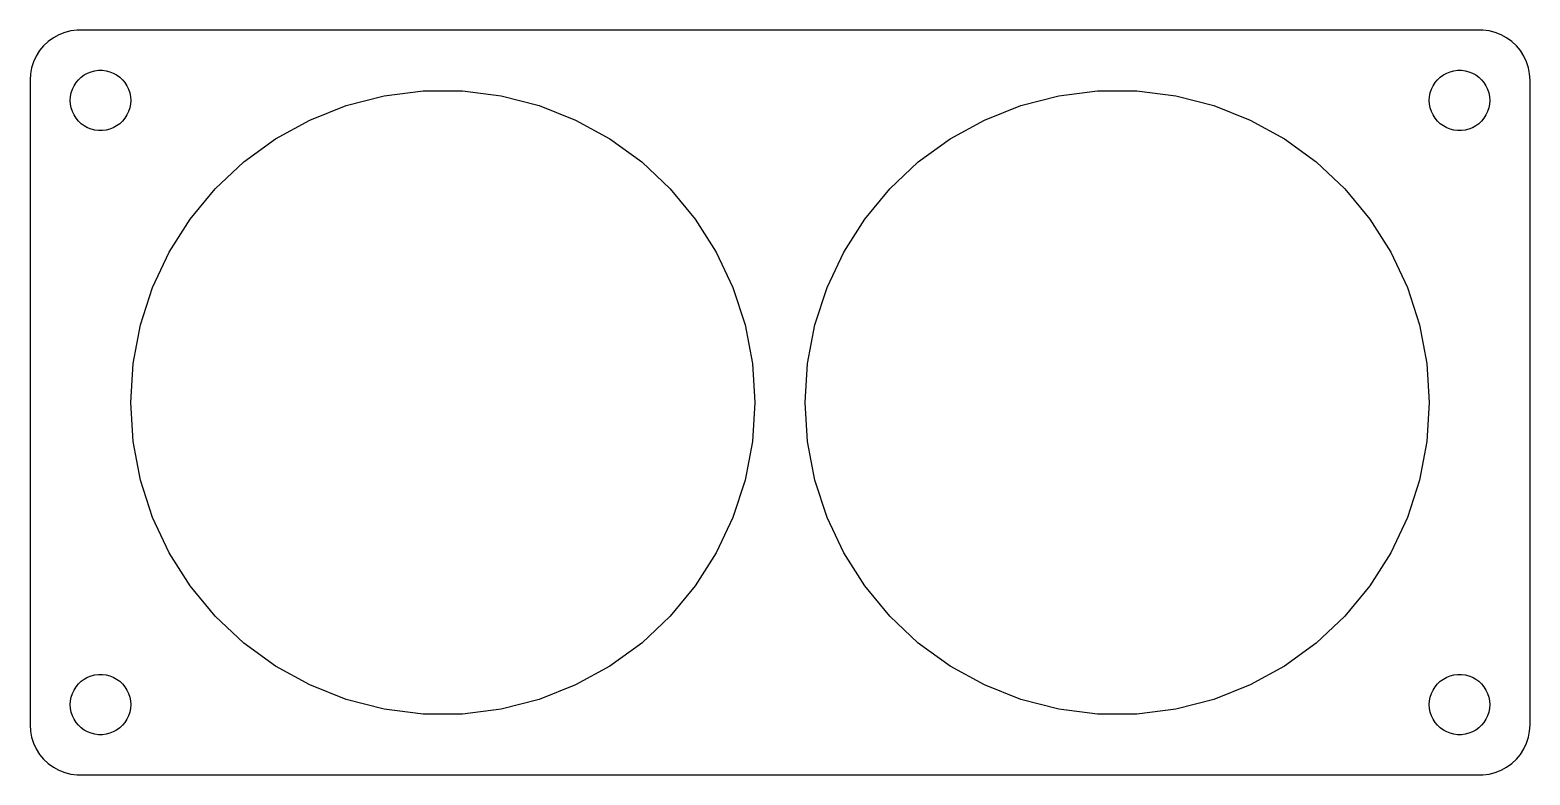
# Model space of a CAD drawing. Header units: metres. Extents: x -74 to 74, y -37 to 37.
import ezdxf

# ---------------------------------------------------------------- set-up
doc = ezdxf.new("R2010")
doc.units = ezdxf.units.M

msp = doc.modelspace()

# ---------------------------------------------------------------- linework, layer by layer
for p, q in [((-72.6871, 35.8526), (-73.1448, 35.4227)), ((-72.1791, 36.2216), (-72.6871, 35.8526)), ((-71.6289, 36.5241), (-72.1791, 36.2216)), ((-71.0451, 36.7553), (-71.6289, 36.5241)), ((-70.4369, 36.9114), (-71.0451, 36.7553)), ((-69.8139, 36.9901), (-70.4369, 36.9114)), ((69.8139, 36.9901), (-69.8139, 36.9901)), ((70.4369, 36.9114), (69.8139, 36.9901)), ((71.0451, 36.7553), (70.4369, 36.9114)), ((71.6289, 36.5241), (71.0451, 36.7553)), ((72.1791, 36.2216), (71.6289, 36.5241)), ((72.6871, 35.8526), (72.1791, 36.2216)), ((73.1448, 35.4227), (72.6871, 35.8526)), ((-73.8815, 34.4088), (-74.1489, 33.8406)), ((-73.5451, 34.9389), (-73.8815, 34.4088)), ((-73.1448, 35.4227), (-73.5451, 34.9389)), ((73.5451, 34.9389), (73.1448, 35.4227)), ((73.8815, 34.4088), (73.5451, 34.9389)), ((74.1489, 33.8406), (73.8815, 34.4088)), ((-74.3429, 33.2434), (-74.4606, 32.6267)), ((-74.1489, 33.8406), (-74.3429, 33.2434)), ((-68.7773, 32.7145), (-68.427, 32.8532)), ((-68.427, 32.8532), (-68.0621, 32.9469)), ((-68.0621, 32.9469), (-67.6884, 32.9941)), ((-67.6884, 32.9941), (-67.3116, 32.9941)), ((-67.3116, 32.9941), (-66.9379, 32.9469)), ((-66.9379, 32.9469), (-66.573, 32.8532)), ((-66.573, 32.8532), (-66.2227, 32.7145)), ((66.2227, 32.7145), (66.573, 32.8532)), ((66.573, 32.8532), (66.9379, 32.9469)), ((66.9379, 32.9469), (67.3116, 32.9941)), ((67.3116, 32.9941), (67.6884, 32.9941)), ((67.6884, 32.9941), (68.0621, 32.9469)), ((68.0621, 32.9469), (68.427, 32.8532)), ((68.427, 32.8532), (68.7773, 32.7145)), ((74.3429, 33.2434), (74.1489, 33.8406)), ((74.4606, 32.6267), (74.3429, 33.2434)), ((-74.4606, 32.6267), (-74.5, 32)), ((-74.5, 32), (-74.5, -32)), ((-70.2893, 31.1044), (-70.1289, 31.4453)), ((-70.1289, 31.4453), (-69.927, 31.7634)), ((-69.927, 31.7634), (-69.6869, 32.0536)), ((-69.6869, 32.0536), (-69.4123, 32.3115)), ((-69.4123, 32.3115), (-69.1075, 32.533)), ((-69.1075, 32.533), (-68.7773, 32.7145)), ((-66.2227, 32.7145), (-65.8925, 32.533)), ((-65.8925, 32.533), (-65.5877, 32.3115)), ((-65.5877, 32.3115), (-65.3131, 32.0536)), ((-65.3131, 32.0536), (-65.073, 31.7634)), ((-65.073, 31.7634), (-64.8711, 31.4453)), ((-64.8711, 31.4453), (-64.7107, 31.1044)), ((64.7107, 31.1044), (64.8711, 31.4453)), ((64.8711, 31.4453), (65.073, 31.7634)), ((65.073, 31.7634), (65.3131, 32.0536)), ((65.3131, 32.0536), (65.5877, 32.3115)), ((65.5877, 32.3115), (65.8925, 32.533)), ((65.8925, 32.533), (66.2227, 32.7145)), ((68.7773, 32.7145), (69.1075, 32.533)), ((69.1075, 32.533), (69.4123, 32.3115)), ((69.4123, 32.3115), (69.6869, 32.0536)), ((69.6869, 32.0536), (69.927, 31.7634)), ((69.927, 31.7634), (70.1289, 31.4453)), ((70.1289, 31.4453), (70.2893, 31.1044)), ((74.5, 32), (74.4606, 32.6267)), ((74.5, -32), (74.5, 32)), ((-70.5, 30), (-70.4763, 30.376)), ((-70.4763, 29.624), (-70.5, 30)), ((-70.4763, 30.376), (-70.4057, 30.7461)), ((-70.4057, 30.7461), (-70.2893, 31.1044)), ((-64.7107, 31.1044), (-64.5943, 30.7461)), ((-64.5943, 30.7461), (-64.5237, 30.376)), ((-64.5237, 30.376), (-64.5, 30)), ((-64.5, 30), (-64.5237, 29.624)), ((-43.0795, 29.4827), (-39.3088, 30.4509)), ((-39.3088, 30.4509), (-35.4465, 30.9388)), ((-35.4465, 30.9388), (-31.5535, 30.9388)), ((-31.5535, 30.9388), (-27.6912, 30.4509)), ((-27.6912, 30.4509), (-23.9205, 29.4827)), ((23.9205, 29.4827), (27.6912, 30.4509)), ((27.6912, 30.4509), (31.5535, 30.9388)), ((31.5535, 30.9388), (35.4465, 30.9388)), ((35.4465, 30.9388), (39.3088, 30.4509)), ((39.3088, 30.4509), (43.0795, 29.4827)), ((64.5, 30), (64.5237, 30.376)), ((64.5237, 29.624), (64.5, 30)), ((64.5237, 30.376), (64.5943, 30.7461)), ((64.5943, 30.7461), (64.7107, 31.1044)), ((70.2893, 31.1044), (70.4057, 30.7461)), ((70.4057, 30.7461), (70.4763, 30.376)), ((70.4763, 30.376), (70.5, 30)), ((70.5, 30), (70.4763, 29.624)), ((-70.4057, 29.2539), (-70.4763, 29.624)), ((-70.2893, 28.8956), (-70.4057, 29.2539)), ((-70.1289, 28.5547), (-70.2893, 28.8956)), ((-69.927, 28.2366), (-70.1289, 28.5547)), ((-64.8711, 28.5547), (-65.073, 28.2366)), ((-64.7107, 28.8956), (-64.8711, 28.5547)), ((-64.5943, 29.2539), (-64.7107, 28.8956)), ((-64.5237, 29.624), (-64.5943, 29.2539)), ((-46.6992, 28.0496), (-43.0795, 29.4827)), ((-23.9205, 29.4827), (-20.3008, 28.0496)), ((20.3008, 28.0496), (23.9205, 29.4827)), ((43.0795, 29.4827), (46.6992, 28.0496)), ((64.5943, 29.2539), (64.5237, 29.624)), ((64.7107, 28.8956), (64.5943, 29.2539)), ((64.8711, 28.5547), (64.7107, 28.8956)), ((65.073, 28.2366), (64.8711, 28.5547)), ((70.1289, 28.5547), (69.927, 28.2366)), ((70.2893, 28.8956), (70.1289, 28.5547)), ((70.4057, 29.2539), (70.2893, 28.8956)), ((70.4763, 29.624), (70.4057, 29.2539)), ((-69.6869, 27.9464), (-69.927, 28.2366)), ((-69.4123, 27.6884), (-69.6869, 27.9464)), ((-69.1075, 27.467), (-69.4123, 27.6884)), ((-68.7773, 27.2855), (-69.1075, 27.467)), ((-68.427, 27.1468), (-68.7773, 27.2855)), ((-68.0621, 27.0531), (-68.427, 27.1468)), ((-67.6884, 27.0059), (-68.0621, 27.0531)), ((-67.3116, 27.0059), (-67.6884, 27.0059)), ((-66.9379, 27.0531), (-67.3116, 27.0059)), ((-66.573, 27.1468), (-66.9379, 27.0531)), ((-66.2227, 27.2855), (-66.573, 27.1468)), ((-65.8925, 27.467), (-66.2227, 27.2855)), ((-65.5877, 27.6884), (-65.8925, 27.467)), ((-65.3131, 27.9464), (-65.5877, 27.6884)), ((-65.073, 28.2366), (-65.3131, 27.9464)), ((-50.1106, 26.1742), (-46.6992, 28.0496)), ((-20.3008, 28.0496), (-16.8894, 26.1742)), ((16.8894, 26.1742), (20.3008, 28.0496)), ((46.6992, 28.0496), (50.1106, 26.1742)), ((65.3131, 27.9464), (65.073, 28.2366)), ((65.5877, 27.6884), (65.3131, 27.9464)), ((65.8925, 27.467), (65.5877, 27.6884)), ((66.2227, 27.2855), (65.8925, 27.467)), ((66.573, 27.1468), (66.2227, 27.2855)), ((66.9379, 27.0531), (66.573, 27.1468)), ((67.3116, 27.0059), (66.9379, 27.0531)), ((67.6884, 27.0059), (67.3116, 27.0059)), ((68.0621, 27.0531), (67.6884, 27.0059)), ((68.427, 27.1468), (68.0621, 27.0531)), ((68.7773, 27.2855), (68.427, 27.1468)), ((69.1075, 27.467), (68.7773, 27.2855)), ((69.4123, 27.6884), (69.1075, 27.467)), ((69.6869, 27.9464), (69.4123, 27.6884)), ((69.927, 28.2366), (69.6869, 27.9464)), ((-53.2601, 23.8859), (-50.1106, 26.1742)), ((-16.8894, 26.1742), (-13.7399, 23.8859)), ((13.7399, 23.8859), (16.8894, 26.1742)), ((50.1106, 26.1742), (53.2601, 23.8859)), ((-56.098, 21.2209), (-53.2601, 23.8859)), ((-13.7399, 23.8859), (-10.902, 21.2209)), ((10.902, 21.2209), (13.7399, 23.8859)), ((53.2601, 23.8859), (56.098, 21.2209)), ((-58.5795, 18.2213), (-56.098, 21.2209)), ((-10.902, 21.2209), (-8.42047, 18.2213)), ((8.42047, 18.2213), (10.902, 21.2209)), ((56.098, 21.2209), (58.5795, 18.2213)), ((-60.6655, 14.9344), (-58.5795, 18.2213)), ((-8.42047, 18.2213), (-6.33449, 14.9344)), ((6.33449, 14.9344), (8.42047, 18.2213)), ((58.5795, 18.2213), (60.6655, 14.9344)), ((-62.3231, 11.4118), (-60.6655, 14.9344)), ((-6.33449, 14.9344), (-4.67693, 11.4118)), ((4.67693, 11.4118), (6.33449, 14.9344)), ((60.6655, 14.9344), (62.3231, 11.4118)), ((-63.5261, 7.70938), (-62.3231, 11.4118)), ((-4.67693, 11.4118), (-3.47391, 7.70938)), ((3.47391, 7.70938), (4.67693, 11.4118)), ((62.3231, 11.4118), (63.5261, 7.70938)), ((-64.2556, 3.88533), (-63.5261, 7.70938)), ((-3.47391, 7.70938), (-2.74443, 3.88533)), ((2.74443, 3.88533), (3.47391, 7.70938)), ((63.5261, 7.70938), (64.2556, 3.88533)), ((-64.5, 0), (-64.2556, 3.88533)), ((-2.74443, 3.88533), (-2.5, 0)), ((2.5, 0), (2.74443, 3.88533)), ((64.2556, 3.88533), (64.5, 0)), ((-64.2556, -3.88533), (-64.5, 0)), ((-2.5, 0), (-2.74443, -3.88533)), ((2.74443, -3.88533), (2.5, 0)), ((64.5, 0), (64.2556, -3.88533)), ((-63.5261, -7.70938), (-64.2556, -3.88533)), ((-2.74443, -3.88533), (-3.47391, -7.70938)), ((3.47391, -7.70938), (2.74443, -3.88533)), ((64.2556, -3.88533), (63.5261, -7.70938)), ((-62.3231, -11.4118), (-63.5261, -7.70938)), ((-3.47391, -7.70938), (-4.67693, -11.4118)), ((4.67693, -11.4118), (3.47391, -7.70938)), ((63.5261, -7.70938), (62.3231, -11.4118)), ((-60.6655, -14.9344), (-62.3231, -11.4118)), ((-4.67693, -11.4118), (-6.33449, -14.9344)), ((6.33449, -14.9344), (4.67693, -11.4118)), ((62.3231, -11.4118), (60.6655, -14.9344)), ((-58.5795, -18.2213), (-60.6655, -14.9344)), ((-6.33449, -14.9344), (-8.42047, -18.2213)), ((8.42047, -18.2213), (6.33449, -14.9344)), ((60.6655, -14.9344), (58.5795, -18.2213)), ((-56.098, -21.2209), (-58.5795, -18.2213)), ((-8.42047, -18.2213), (-10.902, -21.2209)), ((10.902, -21.2209), (8.42047, -18.2213)), ((58.5795, -18.2213), (56.098, -21.2209)), ((-53.2601, -23.8859), (-56.098, -21.2209)), ((-10.902, -21.2209), (-13.7399, -23.8859)), ((13.7399, -23.8859), (10.902, -21.2209)), ((56.098, -21.2209), (53.2601, -23.8859)), ((-50.1106, -26.1742), (-53.2601, -23.8859)), ((-13.7399, -23.8859), (-16.8894, -26.1742)), ((16.8894, -26.1742), (13.7399, -23.8859)), ((53.2601, -23.8859), (50.1106, -26.1742)), ((-46.6992, -28.0496), (-50.1106, -26.1742)), ((-16.8894, -26.1742), (-20.3008, -28.0496)), ((20.3008, -28.0496), (16.8894, -26.1742)), ((50.1106, -26.1742), (46.6992, -28.0496)), ((-70.1289, -28.5547), (-69.927, -28.2366)), ((-69.927, -28.2366), (-69.6869, -27.9464)), ((-69.6869, -27.9464), (-69.4123, -27.6884)), ((-69.4123, -27.6884), (-69.1075, -27.467)), ((-69.1075, -27.467), (-68.7773, -27.2855)), ((-68.7773, -27.2855), (-68.427, -27.1468)), ((-68.427, -27.1468), (-68.0621, -27.0531)), ((-68.0621, -27.0531), (-67.6884, -27.0059)), ((-67.6884, -27.0059), (-67.3116, -27.0059)), ((-67.3116, -27.0059), (-66.9379, -27.0531)), ((-66.9379, -27.0531), (-66.573, -27.1468)), ((-66.573, -27.1468), (-66.2227, -27.2855)), ((-66.2227, -27.2855), (-65.8925, -27.467)), ((-65.8925, -27.467), (-65.5877, -27.6884)), ((-65.5877, -27.6884), (-65.3131, -27.9464)), ((-65.3131, -27.9464), (-65.073, -28.2366)), ((-65.073, -28.2366), (-64.8711, -28.5547)), ((-43.0795, -29.4827), (-46.6992, -28.0496)), ((-20.3008, -28.0496), (-23.9205, -29.4827)), ((23.9205, -29.4827), (20.3008, -28.0496)), ((46.6992, -28.0496), (43.0795, -29.4827)), ((64.8711, -28.5547), (65.073, -28.2366)), ((65.073, -28.2366), (65.3131, -27.9464)), ((65.3131, -27.9464), (65.5877, -27.6884)), ((65.5877, -27.6884), (65.8925, -27.467)), ((65.8925, -27.467), (66.2227, -27.2855)), ((66.2227, -27.2855), (66.573, -27.1468)), ((66.573, -27.1468), (66.9379, -27.0531)), ((66.9379, -27.0531), (67.3116, -27.0059)), ((67.3116, -27.0059), (67.6884, -27.0059)), ((67.6884, -27.0059), (68.0621, -27.0531)), ((68.0621, -27.0531), (68.427, -27.1468)), ((68.427, -27.1468), (68.7773, -27.2855)), ((68.7773, -27.2855), (69.1075, -27.467)), ((69.1075, -27.467), (69.4123, -27.6884)), ((69.4123, -27.6884), (69.6869, -27.9464)), ((69.6869, -27.9464), (69.927, -28.2366)), ((69.927, -28.2366), (70.1289, -28.5547)), ((-70.5, -30), (-70.4763, -29.624)), ((-70.4763, -29.624), (-70.4057, -29.2539)), ((-70.4057, -29.2539), (-70.2893, -28.8956)), ((-70.2893, -28.8956), (-70.1289, -28.5547)), ((-64.8711, -28.5547), (-64.7107, -28.8956)), ((-64.7107, -28.8956), (-64.5943, -29.2539)), ((-64.5943, -29.2539), (-64.5237, -29.624)), ((-64.5237, -29.624), (-64.5, -30)), ((-39.3088, -30.4509), (-43.0795, -29.4827)), ((-23.9205, -29.4827), (-27.6912, -30.4509)), ((27.6912, -30.4509), (23.9205, -29.4827)), ((43.0795, -29.4827), (39.3088, -30.4509)), ((64.5, -30), (64.5237, -29.624)), ((64.5237, -29.624), (64.5943, -29.2539)), ((64.5943, -29.2539), (64.7107, -28.8956)), ((64.7107, -28.8956), (64.8711, -28.5547)), ((70.1289, -28.5547), (70.2893, -28.8956)), ((70.2893, -28.8956), (70.4057, -29.2539)), ((70.4057, -29.2539), (70.4763, -29.624)), ((70.4763, -29.624), (70.5, -30)), ((-70.4763, -30.376), (-70.5, -30)), ((-70.4057, -30.7461), (-70.4763, -30.376)), ((-70.2893, -31.1044), (-70.4057, -30.7461)), ((-70.1289, -31.4453), (-70.2893, -31.1044)), ((-64.7107, -31.1044), (-64.8711, -31.4453)), ((-64.5943, -30.7461), (-64.7107, -31.1044)), ((-64.5237, -30.376), (-64.5943, -30.7461)), ((-64.5, -30), (-64.5237, -30.376)), ((-35.4465, -30.9388), (-39.3088, -30.4509)), ((-31.5535, -30.9388), (-35.4465, -30.9388)), ((-27.6912, -30.4509), (-31.5535, -30.9388)), ((31.5535, -30.9388), (27.6912, -30.4509)), ((35.4465, -30.9388), (31.5535, -30.9388)), ((39.3088, -30.4509), (35.4465, -30.9388)), ((64.5237, -30.376), (64.5, -30)), ((64.5943, -30.7461), (64.5237, -30.376)), ((64.7107, -31.1044), (64.5943, -30.7461)), ((64.8711, -31.4453), (64.7107, -31.1044)), ((70.2893, -31.1044), (70.1289, -31.4453)), ((70.4057, -30.7461), (70.2893, -31.1044)), ((70.4763, -30.376), (70.4057, -30.7461)), ((70.5, -30), (70.4763, -30.376)), ((-74.5, -32), (-74.4606, -32.6267)), ((-74.4606, -32.6267), (-74.3429, -33.2434)), ((-69.927, -31.7634), (-70.1289, -31.4453)), ((-69.6869, -32.0536), (-69.927, -31.7634)), ((-69.4123, -32.3115), (-69.6869, -32.0536)), ((-69.1075, -32.533), (-69.4123, -32.3115)), ((-68.7773, -32.7145), (-69.1075, -32.533)), ((-68.427, -32.8532), (-68.7773, -32.7145)), ((-66.2227, -32.7145), (-66.573, -32.8532)), ((-65.8925, -32.533), (-66.2227, -32.7145)), ((-65.5877, -32.3115), (-65.8925, -32.533)), ((-65.3131, -32.0536), (-65.5877, -32.3115)), ((-65.073, -31.7634), (-65.3131, -32.0536)), ((-64.8711, -31.4453), (-65.073, -31.7634)), ((65.073, -31.7634), (64.8711, -31.4453)), ((65.3131, -32.0536), (65.073, -31.7634)), ((65.5877, -32.3115), (65.3131, -32.0536)), ((65.8925, -32.533), (65.5877, -32.3115)), ((66.2227, -32.7145), (65.8925, -32.533)), ((66.573, -32.8532), (66.2227, -32.7145)), ((68.7773, -32.7145), (68.427, -32.8532)), ((69.1075, -32.533), (68.7773, -32.7145)), ((69.4123, -32.3115), (69.1075, -32.533)), ((69.6869, -32.0536), (69.4123, -32.3115)), ((69.927, -31.7634), (69.6869, -32.0536)), ((70.1289, -31.4453), (69.927, -31.7634)), ((74.3429, -33.2434), (74.4606, -32.6267)), ((74.4606, -32.6267), (74.5, -32)), ((-74.3429, -33.2434), (-74.1489, -33.8406)), ((-74.1489, -33.8406), (-73.8815, -34.4088)), ((-68.0621, -32.9469), (-68.427, -32.8532)), ((-67.6884, -32.9941), (-68.0621, -32.9469)), ((-67.3116, -32.9941), (-67.6884, -32.9941)), ((-66.9379, -32.9469), (-67.3116, -32.9941)), ((-66.573, -32.8532), (-66.9379, -32.9469)), ((66.9379, -32.9469), (66.573, -32.8532)), ((67.3116, -32.9941), (66.9379, -32.9469)), ((67.6884, -32.9941), (67.3116, -32.9941)), ((68.0621, -32.9469), (67.6884, -32.9941)), ((68.427, -32.8532), (68.0621, -32.9469)), ((73.8815, -34.4088), (74.1489, -33.8406)), ((74.1489, -33.8406), (74.3429, -33.2434)), ((-73.8815, -34.4088), (-73.5451, -34.9389)), ((-73.5451, -34.9389), (-73.1448, -35.4227)), ((-73.1448, -35.4227), (-72.6871, -35.8526)), ((72.6871, -35.8526), (73.1448, -35.4227)), ((73.1448, -35.4227), (73.5451, -34.9389)), ((73.5451, -34.9389), (73.8815, -34.4088)), ((-72.6871, -35.8526), (-72.1791, -36.2216)), ((-72.1791, -36.2216), (-71.6289, -36.5241)), ((-71.6289, -36.5241), (-71.0451, -36.7553)), ((-71.0451, -36.7553), (-70.4369, -36.9114)), ((-70.4369, -36.9114), (-69.8139, -36.9901)), ((-69.8139, -36.9901), (69.8139, -36.9901)), ((69.8139, -36.9901), (70.4369, -36.9114)), ((70.4369, -36.9114), (71.0451, -36.7553)), ((71.0451, -36.7553), (71.6289, -36.5241)), ((71.6289, -36.5241), (72.1791, -36.2216)), ((72.1791, -36.2216), (72.6871, -35.8526))]:
    msp.add_line(p, q)

doc.saveas('drawing.dxf')
